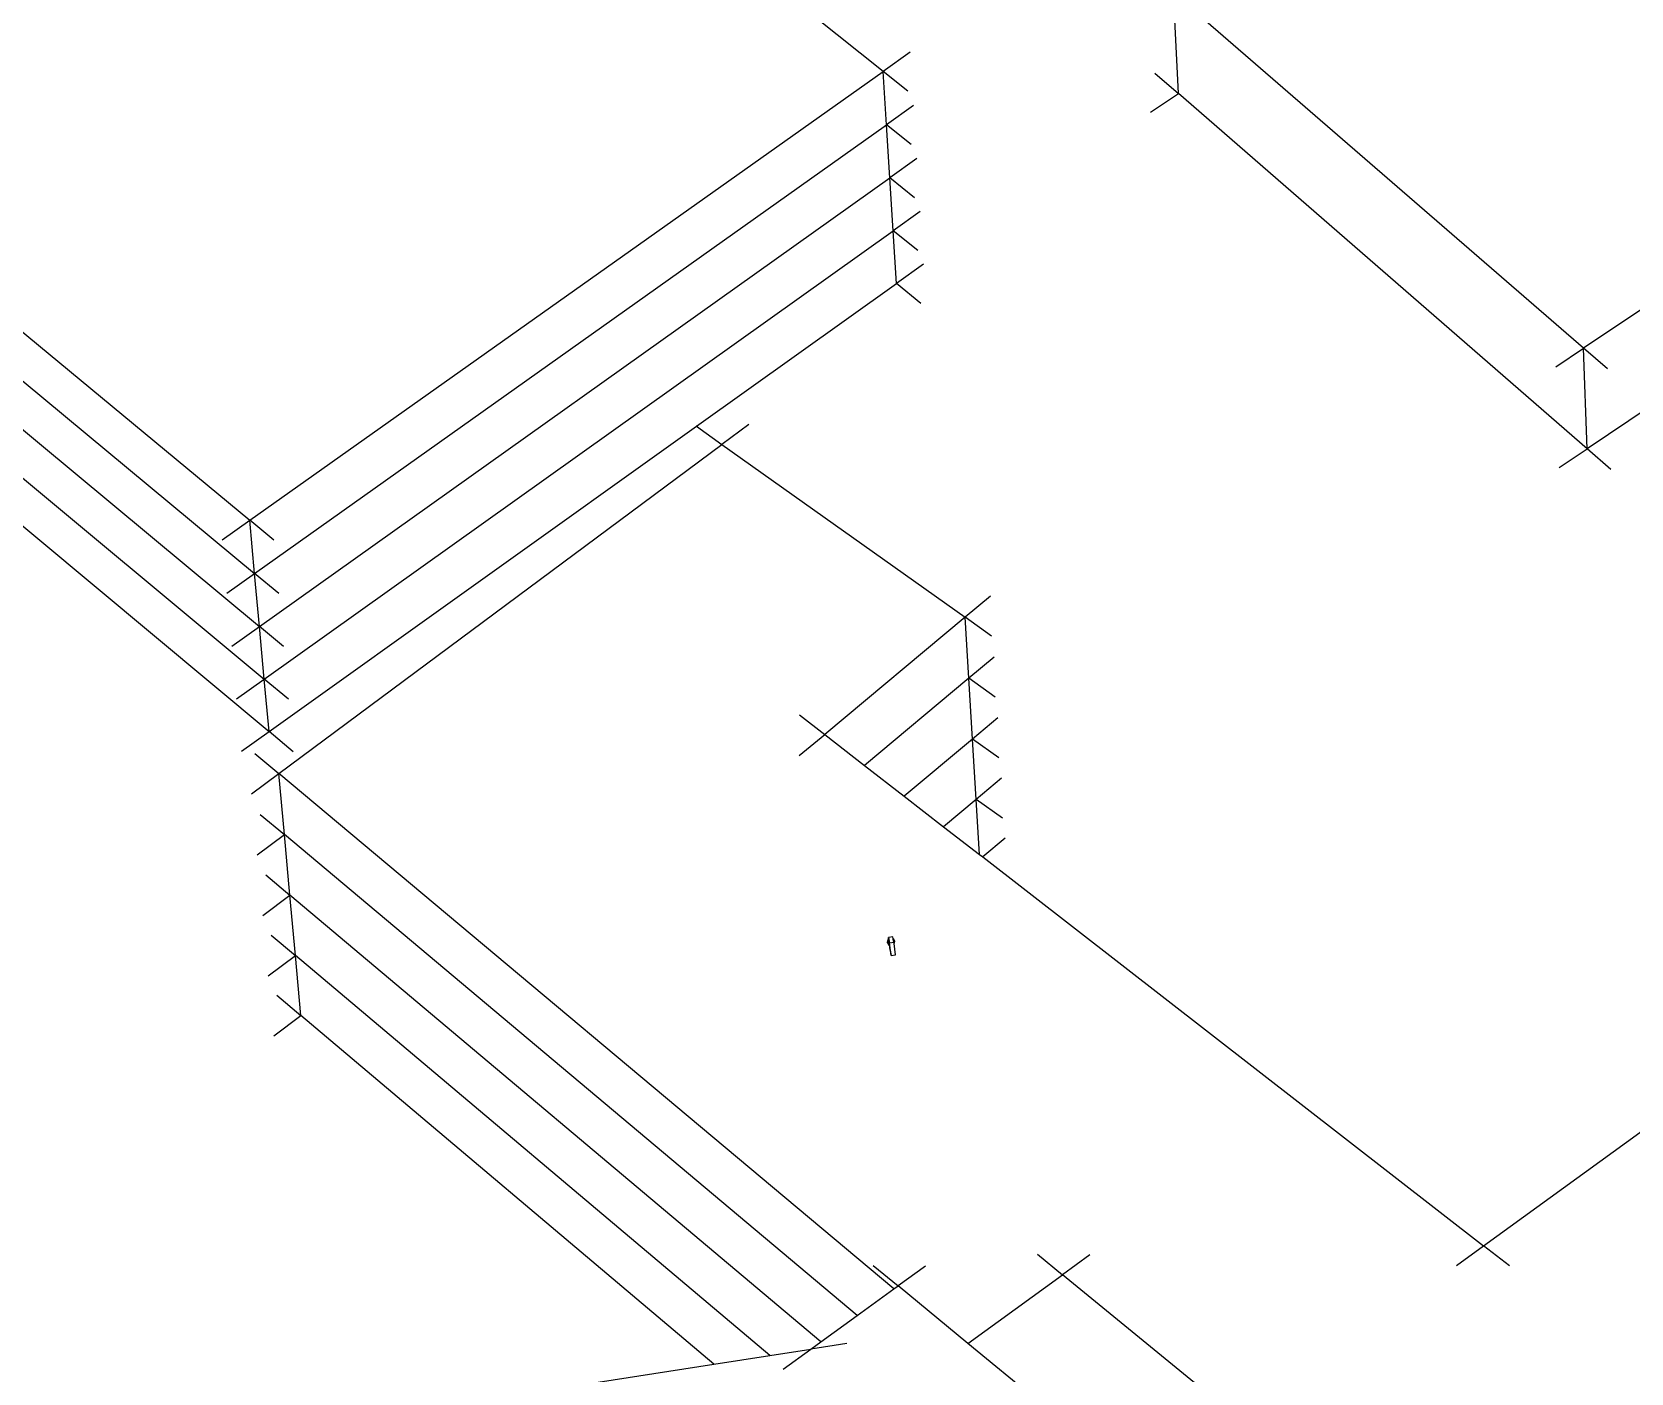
# Model space of a CAD drawing. Header units: inches. Extents: x 105 to 795, y 0 to 500.
# Drawn here: x 432.8 to 504.5, y 177.1 to 237.2 of the extents above; entities that cross this region are included whole.
import ezdxf

# ---------------------------------------------------------------- set-up
doc = ezdxf.new("R2010")
doc.units = ezdxf.units.IN
doc.header["$MEASUREMENT"] = 0

# ---------------------------------------------------------------- blocks, each defined once
blk = doc.blocks.new('block 951')
at = {"color": 7, "lineweight": 25, "true_color": 0xffffff}
blk.add_lwpolyline([(471.311, 196.086), (471.362, 195.852)], dxfattribs=at)
blk = doc.blocks.new('block 952')
at = {"color": 7, "lineweight": 25, "true_color": 0xffffff}
blk.add_lwpolyline([(471.362, 195.852), (471.557, 195.879)], dxfattribs=at)
blk = doc.blocks.new('block 953')
at = {"color": 7, "lineweight": 25, "true_color": 0xffffff}
blk.add_lwpolyline([(471.435, 196.678), (471.239, 196.651)], dxfattribs=at)
blk = doc.blocks.new('block 954')
at = {"color": 7, "lineweight": 25, "true_color": 0xffffff}
blk.add_lwpolyline([(471.239, 196.651), (471.291, 196.417)], dxfattribs=at)
blk = doc.blocks.new('block 955')
at = {"color": 7, "lineweight": 25, "true_color": 0xffffff}
blk.add_lwpolyline([(471.291, 196.417), (471.486, 196.444)], dxfattribs=at)
blk = doc.blocks.new('block 956')
at = {"color": 7, "lineweight": 25, "true_color": 0xffffff}
blk.add_lwpolyline([(471.362, 195.852), (471.291, 196.417)], dxfattribs=at)
blk = doc.blocks.new('block 957')
at = {"color": 7, "lineweight": 25, "true_color": 0xffffff}
blk.add_lwpolyline([(471.249, 196.576), (471.22, 196.561)], dxfattribs=at)
blk = doc.blocks.new('block 958')
at = {"color": 7, "lineweight": 25, "true_color": 0xffffff}
blk.add_lwpolyline([(471.22, 196.561), (471.259, 196.498)], dxfattribs=at)
blk = doc.blocks.new('block 959')
at = {"color": 7, "lineweight": 25, "true_color": 0xffffff}
blk.add_lwpolyline([(471.22, 196.561), (471.185, 196.437)], dxfattribs=at)
blk = doc.blocks.new('block 960')
at = {"color": 7, "lineweight": 25, "true_color": 0xffffff}
blk.add_lwpolyline([(471.185, 196.437), (471.274, 196.369)], dxfattribs=at)
blk = doc.blocks.new('block 961')
at = {"color": 7, "lineweight": 25, "true_color": 0xffffff}
blk.add_lwpolyline([(471.185, 196.437), (471.249, 196.327)], dxfattribs=at)
blk = doc.blocks.new('block 962')
at = {"color": 7, "lineweight": 25, "true_color": 0xffffff}
blk.add_lwpolyline([(471.249, 196.327), (471.281, 196.316)], dxfattribs=at)
blk = doc.blocks.new('block 963')
at = {"color": 7, "lineweight": 25, "true_color": 0xffffff}
blk.add_lwpolyline([(471.494, 196.376), (471.525, 196.483)], dxfattribs=at)
blk = doc.blocks.new('block 964')
at = {"color": 7, "lineweight": 25, "true_color": 0xffffff}
blk.add_lwpolyline([(471.525, 196.483), (471.488, 196.425)], dxfattribs=at)
blk = doc.blocks.new('block 965')
at = {"color": 7, "lineweight": 25, "true_color": 0xffffff}
blk.add_lwpolyline([(471.525, 196.483), (471.461, 196.594)], dxfattribs=at)
blk = doc.blocks.new('block 966')
at = {"color": 7, "lineweight": 25, "true_color": 0xffffff}
blk.add_lwpolyline([(471.461, 196.594), (471.457, 196.575)], dxfattribs=at)
blk = doc.blocks.new('block 967')
at = {"color": 7, "lineweight": 25, "true_color": 0xffffff}
blk.add_lwpolyline([(471.461, 196.594), (471.452, 196.596)], dxfattribs=at)
blk = doc.blocks.new('block 1022')
at = {"color": 7, "lineweight": 25, "true_color": 0xffffff}
blk.add_lwpolyline([(477.921, 182.453), (479.038, 181.539)], dxfattribs=at)
blk = doc.blocks.new('block 1023')
at = {"color": 7, "lineweight": 25, "true_color": 0xffffff}
blk.add_lwpolyline([(495.561, 168.023), (479.038, 181.539)], dxfattribs=at)
blk = doc.blocks.new('block 1024')
at = {"color": 7, "lineweight": 25, "true_color": 0xffffff}
blk.add_lwpolyline([(480.266, 182.43), (479.038, 181.539)], dxfattribs=at)
blk = doc.blocks.new('block 1025')
at = {"color": 7, "lineweight": 25, "true_color": 0xffffff}
blk.add_lwpolyline([(474.796, 178.463), (479.038, 181.539)], dxfattribs=at)
blk = doc.blocks.new('block 1039')
at = {"color": 7, "lineweight": 25, "true_color": 0xffffff}
blk.add_lwpolyline([(466.517, 177.311), (467.754, 178.205)], dxfattribs=at)
blk = doc.blocks.new('block 1040')
at = {"color": 7, "lineweight": 25, "true_color": 0xffffff}
blk.add_lwpolyline([(472.902, 181.925), (471.669, 181.034)], dxfattribs=at)
blk = doc.blocks.new('block 1042')
at = {"color": 7, "lineweight": 25, "true_color": 0xffffff}
blk.add_lwpolyline([(469.38, 178.458), (467.754, 178.205)], dxfattribs=at)
blk = doc.blocks.new('block 1051')
at = {"color": 7, "lineweight": 25, "true_color": 0xffffff}
blk.add_lwpolyline([(470.557, 181.948), (471.669, 181.034)], dxfattribs=at)
blk = doc.blocks.new('block 1548')
at = {"color": 7, "lineweight": 25, "true_color": 0xffffff}
blk.add_lwpolyline([(476.466, 201.102), (475.465, 200.26)], dxfattribs=at)
blk = doc.blocks.new('block 1549')
at = {"color": 7, "lineweight": 25, "true_color": 0xffffff}
blk.add_lwpolyline([(443.682, 192.242), (444.9, 193.155)], dxfattribs=at)
blk = doc.blocks.new('block 1550')
at = {"color": 7, "lineweight": 25, "true_color": 0xffffff}
blk.add_lwpolyline([(443.818, 194.068), (444.9, 193.155)], dxfattribs=at)
blk = doc.blocks.new('block 1551')
at = {"color": 7, "lineweight": 25, "true_color": 0xffffff}
blk.add_lwpolyline([(463.411, 177.529), (444.9, 193.155)], dxfattribs=at)
blk = doc.blocks.new('block 1562')
at = {"color": 7, "lineweight": 25, "true_color": 0xffffff}
blk.add_lwpolyline([(476.304, 203.792), (475.171, 202.841)], dxfattribs=at)
blk = doc.blocks.new('block 1563')
at = {"color": 7, "lineweight": 25, "true_color": 0xffffff}
blk.add_lwpolyline([(475.171, 202.841), (473.714, 201.618)], dxfattribs=at)
blk = doc.blocks.new('block 1564')
at = {"color": 7, "lineweight": 25, "true_color": 0xffffff}
blk.add_lwpolyline([(476.354, 201.994), (475.171, 202.841)], dxfattribs=at)
blk = doc.blocks.new('block 1565')
at = {"color": 7, "lineweight": 25, "true_color": 0xffffff}
blk.add_lwpolyline([(443.437, 194.932), (444.655, 195.843)], dxfattribs=at)
blk = doc.blocks.new('block 1566')
at = {"color": 7, "lineweight": 25, "true_color": 0xffffff}
blk.add_lwpolyline([(443.573, 196.754), (444.655, 195.843)], dxfattribs=at)
blk = doc.blocks.new('block 1567')
at = {"color": 7, "lineweight": 25, "true_color": 0xffffff}
blk.add_lwpolyline([(465.93, 177.921), (444.655, 195.843)], dxfattribs=at)
blk = doc.blocks.new('block 1572')
at = {"color": 7, "lineweight": 25, "true_color": 0xffffff}
blk.add_lwpolyline([(475.32, 200.372), (475.171, 202.841)], dxfattribs=at)
blk = doc.blocks.new('block 1573')
at = {"color": 7, "lineweight": 25, "true_color": 0xffffff}
blk.add_lwpolyline([(444.9, 193.155), (444.655, 195.843)], dxfattribs=at)
blk = doc.blocks.new('block 1586')
at = {"color": 7, "lineweight": 25, "true_color": 0xffffff}
blk.add_lwpolyline([(476.14, 206.495), (475.007, 205.547)], dxfattribs=at)
blk = doc.blocks.new('block 1587')
at = {"color": 7, "lineweight": 25, "true_color": 0xffffff}
blk.add_lwpolyline([(475.007, 205.547), (471.95, 202.986)], dxfattribs=at)
blk = doc.blocks.new('block 1588')
at = {"color": 7, "lineweight": 25, "true_color": 0xffffff}
blk.add_lwpolyline([(476.191, 204.702), (475.007, 205.547)], dxfattribs=at)
blk = doc.blocks.new('block 1589')
at = {"color": 7, "lineweight": 25, "true_color": 0xffffff}
blk.add_lwpolyline([(443.19, 197.636), (444.409, 198.546)], dxfattribs=at)
blk = doc.blocks.new('block 1590')
at = {"color": 7, "lineweight": 25, "true_color": 0xffffff}
blk.add_lwpolyline([(443.327, 199.455), (444.409, 198.546)], dxfattribs=at)
blk = doc.blocks.new('block 1591')
at = {"color": 7, "lineweight": 25, "true_color": 0xffffff}
blk.add_lwpolyline([(468.21, 178.534), (444.409, 198.546)], dxfattribs=at)
blk = doc.blocks.new('block 1595')
at = {"color": 7, "lineweight": 25, "true_color": 0xffffff}
blk.add_lwpolyline([(475.171, 202.841), (475.007, 205.547)], dxfattribs=at)
blk = doc.blocks.new('block 1596')
at = {"color": 7, "lineweight": 25, "true_color": 0xffffff}
blk.add_lwpolyline([(444.655, 195.843), (444.409, 198.546)], dxfattribs=at)
blk = doc.blocks.new('block 1607')
at = {"color": 7, "lineweight": 25, "true_color": 0xffffff}
blk.add_lwpolyline([(475.976, 209.214), (474.843, 208.268)], dxfattribs=at)
blk = doc.blocks.new('block 1608')
at = {"color": 7, "lineweight": 25, "true_color": 0xffffff}
blk.add_lwpolyline([(474.843, 208.268), (470.173, 204.365)], dxfattribs=at)
blk = doc.blocks.new('block 1609')
at = {"color": 7, "lineweight": 25, "true_color": 0xffffff}
blk.add_lwpolyline([(476.026, 207.424), (474.843, 208.268)], dxfattribs=at)
blk = doc.blocks.new('block 1610')
at = {"color": 7, "lineweight": 25, "true_color": 0xffffff}
blk.add_lwpolyline([(442.942, 200.355), (444.162, 201.263)], dxfattribs=at)
blk = doc.blocks.new('block 1611')
at = {"color": 7, "lineweight": 25, "true_color": 0xffffff}
blk.add_lwpolyline([(443.08, 202.17), (444.162, 201.263)], dxfattribs=at)
blk = doc.blocks.new('block 1612')
at = {"color": 7, "lineweight": 25, "true_color": 0xffffff}
blk.add_lwpolyline([(469.843, 179.714), (444.162, 201.263)], dxfattribs=at)
blk = doc.blocks.new('block 1617')
at = {"color": 7, "lineweight": 25, "true_color": 0xffffff}
blk.add_lwpolyline([(475.007, 205.547), (474.843, 208.268)], dxfattribs=at)
blk = doc.blocks.new('block 1618')
at = {"color": 7, "lineweight": 25, "true_color": 0xffffff}
blk.add_lwpolyline([(444.409, 198.546), (444.162, 201.263)], dxfattribs=at)
blk = doc.blocks.new('block 1624')
at = {"color": 7, "lineweight": 25, "true_color": 0xffffff}
blk.add_lwpolyline([(496.698, 181.953), (497.921, 182.839)], dxfattribs=at)
blk = doc.blocks.new('block 1626')
at = {"color": 7, "lineweight": 25, "true_color": 0xffffff}
blk.add_lwpolyline([(467.249, 206.634), (468.383, 205.755)], dxfattribs=at)
blk = doc.blocks.new('block 1627')
at = {"color": 7, "lineweight": 25, "true_color": 0xffffff}
blk.add_lwpolyline([(499.076, 181.942), (497.921, 182.839)], dxfattribs=at)
blk = doc.blocks.new('block 1628')
at = {"color": 7, "lineweight": 25, "true_color": 0xffffff}
blk.add_lwpolyline([(475.811, 211.947), (474.678, 211.002)], dxfattribs=at)
blk = doc.blocks.new('block 1629')
at = {"color": 7, "lineweight": 25, "true_color": 0xffffff}
blk.add_lwpolyline([(467.242, 204.805), (468.383, 205.755)], dxfattribs=at)
blk = doc.blocks.new('block 1630')
at = {"color": 7, "lineweight": 25, "true_color": 0xffffff}
blk.add_lwpolyline([(474.678, 211.002), (468.383, 205.755)], dxfattribs=at)
blk = doc.blocks.new('block 1631')
at = {"color": 7, "lineweight": 25, "true_color": 0xffffff}
blk.add_lwpolyline([(475.861, 210.161), (474.678, 211.002)], dxfattribs=at)
blk = doc.blocks.new('block 1632')
at = {"color": 7, "lineweight": 25, "true_color": 0xffffff}
blk.add_lwpolyline([(463.778, 218.745), (474.678, 211.002)], dxfattribs=at)
blk = doc.blocks.new('block 1633')
at = {"color": 7, "lineweight": 25, "true_color": 0xffffff}
blk.add_lwpolyline([(442.693, 203.089), (443.913, 203.994)], dxfattribs=at)
blk = doc.blocks.new('block 1634')
at = {"color": 7, "lineweight": 25, "true_color": 0xffffff}
blk.add_lwpolyline([(464.981, 219.639), (463.778, 218.745)], dxfattribs=at)
blk = doc.blocks.new('block 1635')
at = {"color": 7, "lineweight": 25, "true_color": 0xffffff}
blk.add_lwpolyline([(443.913, 203.994), (463.778, 218.745)], dxfattribs=at)
blk = doc.blocks.new('block 1636')
at = {"color": 7, "lineweight": 25, "true_color": 0xffffff}
blk.add_lwpolyline([(442.832, 204.899), (443.913, 203.994)], dxfattribs=at)
blk = doc.blocks.new('block 1637')
at = {"color": 7, "lineweight": 25, "true_color": 0xffffff}
blk.add_lwpolyline([(471.487, 180.903), (443.913, 203.994)], dxfattribs=at)
blk = doc.blocks.new('block 1639')
at = {"color": 7, "lineweight": 25, "true_color": 0xffffff}
blk.add_lwpolyline([(474.843, 208.268), (474.678, 211.002)], dxfattribs=at)
blk = doc.blocks.new('block 1640')
at = {"color": 7, "lineweight": 25, "true_color": 0xffffff}
blk.add_lwpolyline([(444.162, 201.263), (443.913, 203.994)], dxfattribs=at)
blk = doc.blocks.new('block 1937')
at = {"color": 7, "lineweight": 25, "true_color": 0xffffff}
blk.add_lwpolyline([(482.981, 233.645), (484.241, 234.471)], dxfattribs=at)
blk = doc.blocks.new('block 1940')
at = {"color": 7, "lineweight": 25, "true_color": 0xffffff}
blk.add_lwpolyline([(501.308, 217.716), (502.556, 218.553)], dxfattribs=at)
blk = doc.blocks.new('block 1941')
at = {"color": 7, "lineweight": 25, "true_color": 0xffffff}
blk.add_lwpolyline([(503.629, 217.62), (502.556, 218.553)], dxfattribs=at)
blk = doc.blocks.new('block 1942')
at = {"color": 7, "lineweight": 25, "true_color": 0xffffff}
blk.add_lwpolyline([(483.184, 235.39), (484.241, 234.471)], dxfattribs=at)
blk = doc.blocks.new('block 1943')
at = {"color": 7, "lineweight": 25, "true_color": 0xffffff}
blk.add_lwpolyline([(502.556, 218.553), (484.241, 234.471)], dxfattribs=at)
blk = doc.blocks.new('block 1945')
at = {"color": 7, "lineweight": 25, "true_color": 0xffffff}
blk.add_lwpolyline([(501.159, 222.227), (502.406, 223.061)], dxfattribs=at)
blk = doc.blocks.new('block 1946')
at = {"color": 7, "lineweight": 25, "true_color": 0xffffff}
blk.add_lwpolyline([(516.646, 232.58), (502.406, 223.061)], dxfattribs=at)
blk = doc.blocks.new('block 1950')
at = {"color": 7, "lineweight": 25, "true_color": 0xffffff}
blk.add_lwpolyline([(503.479, 222.131), (502.406, 223.061)], dxfattribs=at)
blk = doc.blocks.new('block 1952')
at = {"color": 7, "lineweight": 25, "true_color": 0xffffff}
blk.add_lwpolyline([(502.406, 223.061), (484.016, 238.989)], dxfattribs=at)
blk = doc.blocks.new('block 1954')
at = {"color": 7, "lineweight": 25, "true_color": 0xffffff}
blk.add_lwpolyline([(502.556, 218.553), (502.406, 223.061)], dxfattribs=at)
blk = doc.blocks.new('block 1955')
at = {"color": 7, "lineweight": 25, "true_color": 0xffffff}
blk.add_lwpolyline([(484.241, 234.471), (484.016, 238.989)], dxfattribs=at)
blk = doc.blocks.new('block 1958')
at = {"color": 7, "lineweight": 25, "true_color": 0xffffff}
blk.add_lwpolyline([(498.213, 248.265), (516.646, 232.58)], dxfattribs=at)
blk = doc.blocks.new('block 2143')
at = {"color": 7, "lineweight": 25, "true_color": 0xffffff}
blk.add_lwpolyline([(442.232, 204.995), (443.474, 205.882)], dxfattribs=at)
blk = doc.blocks.new('block 2144')
at = {"color": 7, "lineweight": 25, "true_color": 0xffffff}
blk.add_lwpolyline([(472.812, 226.832), (471.594, 225.962)], dxfattribs=at)
blk = doc.blocks.new('block 2146')
at = {"color": 7, "lineweight": 25, "true_color": 0xffffff}
blk.add_lwpolyline([(444.558, 204.978), (443.474, 205.882)], dxfattribs=at)
blk = doc.blocks.new('block 2147')
at = {"color": 7, "lineweight": 25, "true_color": 0xffffff}
blk.add_lwpolyline([(417.49, 227.545), (443.474, 205.882)], dxfattribs=at)
blk = doc.blocks.new('block 2148')
at = {"color": 7, "lineweight": 25, "true_color": 0xffffff}
blk.add_lwpolyline([(472.698, 225.072), (471.594, 225.962)], dxfattribs=at)
blk = doc.blocks.new('block 2151')
at = {"color": 7, "lineweight": 25, "true_color": 0xffffff}
blk.add_lwpolyline([(444.343, 207.331), (443.259, 208.233)], dxfattribs=at)
blk = doc.blocks.new('block 2153')
at = {"color": 7, "lineweight": 25, "true_color": 0xffffff}
blk.add_lwpolyline([(418.705, 228.669), (443.259, 208.233)], dxfattribs=at)
blk = doc.blocks.new('block 2155')
at = {"color": 7, "lineweight": 25, "true_color": 0xffffff}
blk.add_lwpolyline([(443.474, 205.882), (443.259, 208.233)], dxfattribs=at)
blk = doc.blocks.new('block 2156')
at = {"color": 7, "lineweight": 25, "true_color": 0xffffff}
blk.add_lwpolyline([(471.594, 225.962), (471.445, 228.32)], dxfattribs=at)
blk = doc.blocks.new('block 2157')
at = {"color": 7, "lineweight": 25, "true_color": 0xffffff}
blk.add_lwpolyline([(443.259, 208.233), (443.043, 210.596)], dxfattribs=at)
blk = doc.blocks.new('block 2162')
at = {"color": 7, "lineweight": 25, "true_color": 0xffffff}
blk.add_lwpolyline([(442.018, 207.349), (443.259, 208.233)], dxfattribs=at)
blk = doc.blocks.new('block 2163')
at = {"color": 7, "lineweight": 25, "true_color": 0xffffff}
blk.add_lwpolyline([(472.665, 229.189), (471.445, 228.32)], dxfattribs=at)
blk = doc.blocks.new('block 2164')
at = {"color": 7, "lineweight": 25, "true_color": 0xffffff}
blk.add_lwpolyline([(443.259, 208.233), (471.445, 228.32)], dxfattribs=at)
blk = doc.blocks.new('block 2165')
at = {"color": 7, "lineweight": 25, "true_color": 0xffffff}
blk.add_lwpolyline([(471.445, 228.32), (471.298, 230.69)], dxfattribs=at)
blk = doc.blocks.new('block 2167')
at = {"color": 7, "lineweight": 25, "true_color": 0xffffff}
blk.add_lwpolyline([(472.551, 227.434), (471.445, 228.32)], dxfattribs=at)
blk = doc.blocks.new('block 2169')
at = {"color": 7, "lineweight": 25, "true_color": 0xffffff}
blk.add_lwpolyline([(472.402, 229.805), (471.298, 230.69)], dxfattribs=at)
blk = doc.blocks.new('block 2170')
at = {"color": 7, "lineweight": 25, "true_color": 0xffffff}
blk.add_lwpolyline([(441.802, 209.712), (443.043, 210.596)], dxfattribs=at)
blk = doc.blocks.new('block 2171')
at = {"color": 7, "lineweight": 25, "true_color": 0xffffff}
blk.add_lwpolyline([(472.518, 231.558), (471.298, 230.69)], dxfattribs=at)
blk = doc.blocks.new('block 2172')
at = {"color": 7, "lineweight": 25, "true_color": 0xffffff}
blk.add_lwpolyline([(443.043, 210.596), (471.298, 230.69)], dxfattribs=at)
blk = doc.blocks.new('block 2174')
at = {"color": 7, "lineweight": 25, "true_color": 0xffffff}
blk.add_lwpolyline([(444.127, 209.694), (443.043, 210.596)], dxfattribs=at)
blk = doc.blocks.new('block 2176')
at = {"color": 7, "lineweight": 25, "true_color": 0xffffff}
blk.add_lwpolyline([(419.927, 229.8), (443.043, 210.596)], dxfattribs=at)
blk = doc.blocks.new('block 2178')
at = {"color": 7, "lineweight": 25, "true_color": 0xffffff}
blk.add_lwpolyline([(471.298, 230.69), (471.148, 233.071)], dxfattribs=at)
blk = doc.blocks.new('block 2180')
at = {"color": 7, "lineweight": 25, "true_color": 0xffffff}
blk.add_lwpolyline([(443.91, 212.069), (442.826, 212.969)], dxfattribs=at)
blk = doc.blocks.new('block 2182')
at = {"color": 7, "lineweight": 25, "true_color": 0xffffff}
blk.add_lwpolyline([(420.124, 231.797), (442.826, 212.969)], dxfattribs=at)
blk = doc.blocks.new('block 2183')
at = {"color": 7, "lineweight": 25, "true_color": 0xffffff}
blk.add_lwpolyline([(443.043, 210.596), (442.826, 212.969)], dxfattribs=at)
blk = doc.blocks.new('block 2185')
at = {"color": 7, "lineweight": 25, "true_color": 0xffffff}
blk.add_lwpolyline([(441.584, 212.087), (442.826, 212.969)], dxfattribs=at)
blk = doc.blocks.new('block 2186')
at = {"color": 7, "lineweight": 25, "true_color": 0xffffff}
blk.add_lwpolyline([(472.368, 233.937), (471.148, 233.071)], dxfattribs=at)
blk = doc.blocks.new('block 2187')
at = {"color": 7, "lineweight": 25, "true_color": 0xffffff}
blk.add_lwpolyline([(442.826, 212.969), (471.148, 233.071)], dxfattribs=at)
blk = doc.blocks.new('block 2189')
at = {"color": 7, "lineweight": 25, "true_color": 0xffffff}
blk.add_lwpolyline([(442.826, 212.969), (442.608, 215.353)], dxfattribs=at)
blk = doc.blocks.new('block 2197')
at = {"color": 7, "lineweight": 25, "true_color": 0xffffff}
blk.add_lwpolyline([(472.104, 234.58), (470.999, 235.462)], dxfattribs=at)
blk = doc.blocks.new('block 2199')
at = {"color": 7, "lineweight": 25, "true_color": 0xffffff}
blk.add_lwpolyline([(470.999, 235.462), (462.678, 242.106)], dxfattribs=at)
blk = doc.blocks.new('block 2203')
at = {"color": 7, "lineweight": 25, "true_color": 0xffffff}
blk.add_lwpolyline([(472.254, 232.187), (471.148, 233.071)], dxfattribs=at)
blk = doc.blocks.new('block 2204')
at = {"color": 7, "lineweight": 25, "true_color": 0xffffff}
blk.add_lwpolyline([(443.692, 214.455), (442.608, 215.353)], dxfattribs=at)
blk = doc.blocks.new('block 2205')
at = {"color": 7, "lineweight": 25, "true_color": 0xffffff}
blk.add_lwpolyline([(413.647, 239.328), (442.608, 215.353)], dxfattribs=at)
blk = doc.blocks.new('block 2206')
at = {"color": 7, "lineweight": 25, "true_color": 0xffffff}
blk.add_lwpolyline([(471.148, 233.071), (470.999, 235.462)], dxfattribs=at)
blk = doc.blocks.new('block 2211')
at = {"color": 7, "lineweight": 25, "true_color": 0xffffff}
blk.add_lwpolyline([(441.367, 214.473), (442.608, 215.353)], dxfattribs=at)
blk = doc.blocks.new('block 2212')
at = {"color": 7, "lineweight": 25, "true_color": 0xffffff}
blk.add_lwpolyline([(472.219, 236.326), (470.999, 235.462)], dxfattribs=at)
blk = doc.blocks.new('block 2213')
at = {"color": 7, "lineweight": 25, "true_color": 0xffffff}
blk.add_lwpolyline([(442.608, 215.353), (470.999, 235.462)], dxfattribs=at)
blk = doc.blocks.new('block 2771')
at = {"color": 7, "lineweight": 25, "true_color": 0xffffff}
blk.add_lwpolyline([(471.486, 196.444), (471.457, 196.575)], dxfattribs=at)
blk = doc.blocks.new('block 2772')
at = {"color": 7, "lineweight": 25, "true_color": 0xffffff}
blk.add_lwpolyline([(471.557, 195.879), (471.494, 196.376)], dxfattribs=at)
blk = doc.blocks.new('block 2773')
at = {"color": 7, "lineweight": 25, "true_color": 0xffffff}
blk.add_lwpolyline([(471.311, 196.086), (471.281, 196.316)], dxfattribs=at)
blk = doc.blocks.new('block 2774')
at = {"color": 7, "lineweight": 25, "true_color": 0xffffff}
blk.add_lwpolyline([(471.281, 196.316), (471.274, 196.369)], dxfattribs=at)
blk = doc.blocks.new('block 2775')
at = {"color": 7, "lineweight": 25, "true_color": 0xffffff}
blk.add_lwpolyline([(471.249, 196.576), (471.239, 196.651)], dxfattribs=at)
blk = doc.blocks.new('block 2797')
at = {"color": 7, "lineweight": 25, "true_color": 0xffffff}
blk.add_lwpolyline([(467.754, 178.205), (468.21, 178.534)], dxfattribs=at)
blk = doc.blocks.new('block 2959')
at = {"color": 7, "lineweight": 25, "true_color": 0xffffff}
blk.add_lwpolyline([(497.921, 182.839), (523.127, 201.107)], dxfattribs=at)
blk = doc.blocks.new('block 2960')
at = {"color": 7, "lineweight": 25, "true_color": 0xffffff}
blk.add_lwpolyline([(468.383, 205.755), (470.173, 204.365)], dxfattribs=at)
blk = doc.blocks.new('block 2961')
at = {"color": 7, "lineweight": 25, "true_color": 0xffffff}
blk.add_lwpolyline([(462.604, 219.58), (462.63, 219.562)], dxfattribs=at)
blk = doc.blocks.new('block 2962')
at = {"color": 7, "lineweight": 25, "true_color": 0xffffff}
blk.add_lwpolyline([(462.63, 219.562), (463.778, 218.745)], dxfattribs=at)
blk = doc.blocks.new('block 3053')
at = {"color": 7, "lineweight": 25, "true_color": 0xffffff}
blk.add_lwpolyline([(507.253, 221.705), (502.556, 218.553)], dxfattribs=at)
blk = doc.blocks.new('block 3109')
at = {"color": 7, "lineweight": 25, "true_color": 0xffffff}
blk.add_lwpolyline([(443.474, 205.882), (462.63, 219.562)], dxfattribs=at)
blk = doc.blocks.new('block 3110')
at = {"color": 7, "lineweight": 25, "true_color": 0xffffff}
blk.add_lwpolyline([(462.63, 219.562), (471.594, 225.962)], dxfattribs=at)
blk = doc.blocks.new('block 3315')
at = {"color": 7, "lineweight": 25, "true_color": 0xffffff}
blk.add_lwpolyline([(471.457, 196.575), (471.452, 196.596)], dxfattribs=at)
blk = doc.blocks.new('block 3316')
at = {"color": 7, "lineweight": 25, "true_color": 0xffffff}
blk.add_lwpolyline([(471.452, 196.596), (471.435, 196.678)], dxfattribs=at)
blk = doc.blocks.new('block 3317')
at = {"color": 7, "lineweight": 25, "true_color": 0xffffff}
blk.add_lwpolyline([(471.494, 196.376), (471.488, 196.425)], dxfattribs=at)
blk = doc.blocks.new('block 3318')
at = {"color": 7, "lineweight": 25, "true_color": 0xffffff}
blk.add_lwpolyline([(471.488, 196.425), (471.486, 196.444)], dxfattribs=at)
blk = doc.blocks.new('block 3319')
at = {"color": 7, "lineweight": 25, "true_color": 0xffffff}
blk.add_lwpolyline([(471.274, 196.369), (471.259, 196.498)], dxfattribs=at)
blk = doc.blocks.new('block 3320')
at = {"color": 7, "lineweight": 25, "true_color": 0xffffff}
blk.add_lwpolyline([(471.259, 196.498), (471.249, 196.576)], dxfattribs=at)
blk = doc.blocks.new('block 3324')
at = {"color": 7, "lineweight": 25, "true_color": 0xffffff}
blk.add_lwpolyline([(468.21, 178.534), (469.843, 179.714)], dxfattribs=at)
blk = doc.blocks.new('block 3326')
at = {"color": 7, "lineweight": 25, "true_color": 0xffffff}
blk.add_lwpolyline([(419.505, 170.7), (463.411, 177.529)], dxfattribs=at)
blk = doc.blocks.new('block 3328')
at = {"color": 7, "lineweight": 25, "true_color": 0xffffff}
blk.add_lwpolyline([(477.885, 175.923), (474.796, 178.463)], dxfattribs=at)
blk = doc.blocks.new('block 3329')
at = {"color": 7, "lineweight": 25, "true_color": 0xffffff}
blk.add_lwpolyline([(474.796, 178.463), (471.669, 181.034)], dxfattribs=at)
blk = doc.blocks.new('block 3364')
at = {"color": 7, "lineweight": 25, "true_color": 0xffffff}
blk.add_lwpolyline([(475.465, 200.26), (497.921, 182.839)], dxfattribs=at)
blk = doc.blocks.new('block 3491')
at = {"color": 7, "lineweight": 25, "true_color": 0xffffff}
blk.add_lwpolyline([(469.843, 179.714), (471.487, 180.903)], dxfattribs=at)
blk = doc.blocks.new('block 3492')
at = {"color": 7, "lineweight": 25, "true_color": 0xffffff}
blk.add_lwpolyline([(471.487, 180.903), (471.669, 181.034)], dxfattribs=at)
blk = doc.blocks.new('block 3494')
at = {"color": 7, "lineweight": 25, "true_color": 0xffffff}
blk.add_lwpolyline([(463.411, 177.529), (465.93, 177.921)], dxfattribs=at)
blk = doc.blocks.new('block 3495')
at = {"color": 7, "lineweight": 25, "true_color": 0xffffff}
blk.add_lwpolyline([(465.93, 177.921), (467.754, 178.205)], dxfattribs=at)
blk = doc.blocks.new('block 3516')
at = {"color": 7, "lineweight": 25, "true_color": 0xffffff}
blk.add_lwpolyline([(475.32, 200.372), (475.465, 200.26)], dxfattribs=at)
blk = doc.blocks.new('block 3596')
at = {"color": 7, "lineweight": 25, "true_color": 0xffffff}
blk.add_lwpolyline([(473.714, 201.618), (475.32, 200.372)], dxfattribs=at)
blk = doc.blocks.new('block 3621')
at = {"color": 7, "lineweight": 25, "true_color": 0xffffff}
blk.add_lwpolyline([(470.173, 204.365), (471.95, 202.986)], dxfattribs=at)
blk = doc.blocks.new('block 3622')
at = {"color": 7, "lineweight": 25, "true_color": 0xffffff}
blk.add_lwpolyline([(471.95, 202.986), (473.714, 201.618)], dxfattribs=at)

msp = doc.modelspace()

# ---------------------------------------------------------------- block references
for name in ['block 1958', 'block 2199', 'block 2205', 'block 1952', 'block 1955', 'block 2212', 'block 2213', 'block 2197', 'block 2206', 'block 1942', 'block 1937', 'block 1943', 'block 2186', 'block 2187', 'block 2178', 'block 2203', 'block 1946', 'block 2182', 'block 2171', 'block 2172', 'block 2165', 'block 2169', 'block 2176', 'block 2163', 'block 2153', 'block 2164', 'block 2156', 'block 2167', 'block 2147', 'block 2144', 'block 3110', 'block 2148', 'block 1945', 'block 1950', 'block 1954', 'block 3053', 'block 3109', 'block 2961', 'block 2962', 'block 1634', 'block 1635', 'block 1632', 'block 1940', 'block 1941', 'block 2211', 'block 2189', 'block 2204', 'block 2185', 'block 2180', 'block 2183', 'block 1628', 'block 1630', 'block 1631', 'block 1639', 'block 2170', 'block 2157', 'block 2174', 'block 1607', 'block 2162', 'block 2151', 'block 2155', 'block 1608', 'block 1609', 'block 1617', 'block 1626', 'block 1586', 'block 2143', 'block 2146', 'block 1629', 'block 2960', 'block 1587', 'block 1588', 'block 1595', 'block 1636', 'block 3621', 'block 1633', 'block 1637', 'block 1640', 'block 1562', 'block 3622', 'block 1611', 'block 1563', 'block 1564', 'block 1572', 'block 3596', 'block 1610', 'block 1612', 'block 1618', 'block 1548', 'block 2959', 'block 3516', 'block 3364', 'block 1590', 'block 1589', 'block 1591', 'block 1596', 'block 1566', 'block 959', 'block 960', 'block 961', 'block 957', 'block 958', 'block 953', 'block 954', 'block 2775', 'block 3320', 'block 3319', 'block 955', 'block 956', 'block 3316', 'block 967', 'block 3315', 'block 966', 'block 2771', 'block 965', 'block 3318', 'block 964', 'block 3317', 'block 963', 'block 1565', 'block 1567', 'block 1573', 'block 962', 'block 2774', 'block 2773', 'block 951', 'block 952', 'block 2772', 'block 1550', 'block 1549', 'block 1551', 'block 1624', 'block 1627', 'block 1022', 'block 1024', 'block 1051', 'block 1040', 'block 1025', 'block 1023', 'block 3491', 'block 3492', 'block 3329', 'block 3324', 'block 2797', 'block 3494', 'block 3495', 'block 1039', 'block 1042', 'block 3328', 'block 3326']:
    msp.add_blockref(name, (0, 0))

doc.saveas('drawing.dxf')
